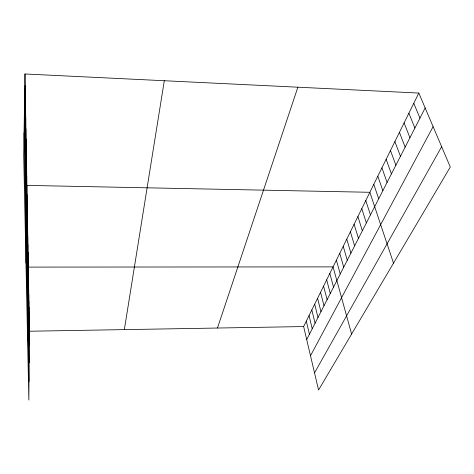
<?xml version="1.0" encoding="UTF-8"?>
<svg xmlns="http://www.w3.org/2000/svg" width="474" height="474" viewBox="0 0 474 474"><rect width="100%" height="100%" fill="white"/><g stroke="black" fill="none" stroke-linecap="round" stroke-linejoin="round"><path stroke-width="0.71" d="M28.286 289.016L28.428 274.197M28.41 295.871L28.547 281.129M28.529 302.56L28.665 287.902M28.647 309.095L28.778 294.52M28.76 315.477L28.89 300.984M28.873 321.716L29.003 307.306M28.985 327.812L29.11 313.486M29.092 333.779L29.21 319.535M29.192 339.609L29.311 325.448M24.98 73.98L29.412 331.231L28.849 400.02L23.7 155.176L24.98 73.98L418.82 93.058L450.3 167.026L318.552 390.013L303.633 326.568L418.82 93.058M27.184 227.621L27.362 212.162M27.338 235.999L27.504 220.623M27.486 244.163L27.646 228.865M27.628 252.121L27.788 236.899M27.765 259.876L27.925 244.732M27.901 267.431L28.055 252.369M28.031 274.807L28.179 259.823M27.593 340.332L28.31 267.099L333.068 266.886L351.607 334.069M26.23 174.118L26.431 158.251M26.39 183.343L26.591 167.541M26.556 192.326L26.745 176.583M25.969 263.011L26.899 185.399L369.868 192.29L393.509 263.141M26.876 210.166L27.059 194.559M27.03 219.012L27.214 203.476M25.329 123.963L25.56 107.841M25.519 134.569L25.744 118.488M25.703 144.872L25.922 128.845M25.88 154.891L26.1 138.918M26.058 164.638L26.266 148.718M24.932 101.797L25.181 85.598M25.134 113.043L25.371 96.88M124.348 329.62L164.3 80.728M217.471 328.032L297.873 87.198M306.696 339.597L425.16 107.948M310.494 355.755L433.106 126.629M314.523 372.89L441.649 146.697M29.412 331.231L303.633 326.568M413.778 103.273L419.952 118.133M408.872 113.221L414.88 128.045M404.091 122.914L409.945 137.703M399.428 132.365L405.134 147.106M394.889 141.572L400.447 156.266M390.458 150.548L395.879 165.201M386.138 159.305L391.423 173.911M381.92 167.855L387.08 182.407M377.808 176.198L382.844 190.69M373.79 184.339L378.708 198.784M365.78 200.579L370.461 214.906M361.792 208.667L366.361 222.928M357.9 216.559L362.355 230.755M354.096 224.261L358.451 238.392M350.387 231.78L354.635 245.852M346.761 239.127L350.914 253.128M343.223 246.308L347.276 260.244M339.763 253.323L343.721 267.188M336.38 260.179L340.249 273.978M329.833 273.445L333.536 287.102M326.669 279.861L330.295 293.447M323.576 286.136L327.119 299.657M320.543 292.28L324.015 305.73M317.574 298.294L320.975 311.673M314.671 304.184L317.995 317.497M311.827 309.955L315.08 323.191M309.036 315.601L312.23 328.772M306.305 321.141L309.433 334.241M24.399 110.649L29.151 362.806M24.056 132.714L28.997 381.398M24.725 90.208L29.299 345.315"/></g></svg>
